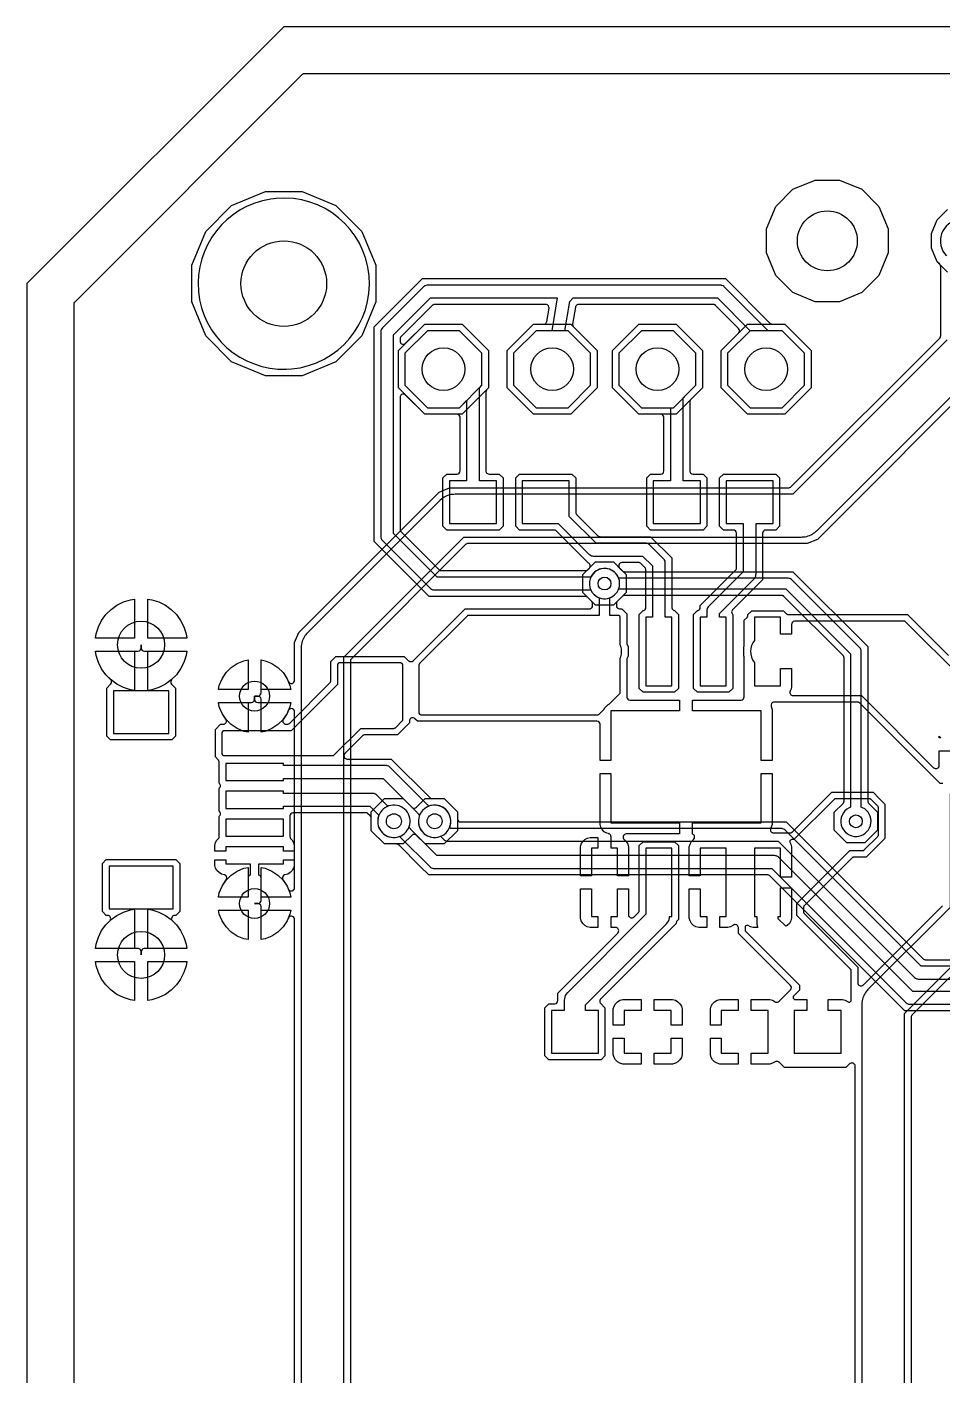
# Model space of a CAD drawing. Header units: millimetres. Extents: x 0 to 95, y 0 to 50.
# Drawn here: x 0 to 21.38, y 18.49 to 50 of the extents above; entities that cross this region are included whole.
import ezdxf

# ---------------------------------------------------------------- set-up
doc = ezdxf.new("R2010")
doc.units = ezdxf.units.MM

msp = doc.modelspace()

# ---------------------------------------------------------------- linework, layer by layer
at = {"layer": '16_copper'}
for points in [[(54.106, 48.908), (6.484, 48.908), (6.476, 48.907), (6.467, 48.906, 0.087654), (6.443, 48.896), (6.437, 48.891), (6.43, 48.885), (1.115, 43.57), (1.109, 43.563), (1.104, 43.557, 0.087651), (1.094, 43.532), (1.093, 43.525), (1.092, 43.516), (1.092, 6.484)], [(6.252, 15.73), (6.252, 29.14), (6.251, 29.147), (6.25, 29.153, 0.747789), (6.105, 29.169), (6.078, 29.104), (5.984, 28.963), (5.864, 28.844), (5.724, 28.75), (5.568, 28.685), (5.47, 28.666), (5.47, 29.434), (5.469, 29.439, 0.218348), (5.439, 29.495), (5.434, 29.498, -0.108546), (5.394, 29.51), (5.317, 29.51), (5.317, 29.51), (5.394, 29.51), (5.399, 29.511, 0.370756), (5.469, 29.58), (5.469, 29.581), (5.469, 29.581), (5.47, 29.586), (5.47, 30.354), (5.568, 30.335), (5.724, 30.27), (5.864, 30.176), (5.984, 30.057), (6.078, 29.916), (6.105, 29.851), (6.108, 29.845), (6.111, 29.839, 0.747777), (6.252, 29.88), (6.252, 33.99), (6.251, 33.997), (6.25, 34.003, 0.747789), (6.105, 34.019), (6.078, 33.954), (5.984, 33.813), (5.864, 33.694), (5.724, 33.6), (5.568, 33.535), (5.47, 33.516), (5.47, 34.284), (5.469, 34.289, 0.218348), (5.439, 34.345), (5.434, 34.348, -0.108546), (5.394, 34.36), (5.317, 34.36), (5.317, 34.36), (5.394, 34.36), (5.399, 34.361, 0.392588), (5.47, 34.436), (5.47, 35.204), (5.568, 35.185), (5.724, 35.12), (5.864, 35.026), (5.984, 34.907), (6.078, 34.766), (6.105, 34.701), (6.108, 34.695), (6.111, 34.689, 0.747777), (6.252, 34.73), (6.252, 35.609), (6.351, 35.848), (9.632, 39.129), (9.871, 39.229), (17.796, 39.229), (17.804, 39.23), (17.813, 39.231, 0.087654), (17.837, 39.241), (17.843, 39.246), (17.85, 39.251), (21.325, 42.727), (21.33, 42.733), (21.336, 42.74, 0.087651), (21.346, 42.765), (21.346, 42.772), (21.348, 42.781), (21.348, 44.4), (21.346, 44.408), (21.346, 44.416, 0.087654), (21.335, 44.441), (21.331, 44.446), (21.325, 44.453), (21.268, 44.511), (21.136, 44.828), (21.136, 45.172), (21.268, 45.489), (21.511, 45.732)], [(21.785, 45.497, 0.625682), (21.485, 44.649)], [(21.5, 42.686), (17.89, 39.076), (10.001, 39.076), (9.975, 39.075), (9.949, 39.074, 0.142736), (9.69, 38.968), (9.649, 38.931, 0.000668), (9.648, 38.93), (6.55, 35.832), (6.533, 35.813), (6.516, 35.794, 0.142736), (6.407, 35.536), (6.404, 35.48, 0.000669), (6.404, 35.479), (6.404, 15.86)], [(7.404, 16.067), (7.404, 35.272), (10.208, 38.076), (18.098, 38.076), (18.123, 38.078), (18.149, 38.079, 0.142736), (18.408, 38.185), (18.45, 38.222, 0.000668), (18.451, 38.223), (22.354, 42.125)], [(22.553, 42.109), (18.467, 38.023), (18.227, 37.924), (10.303, 37.924), (10.295, 37.923), (10.286, 37.922, 0.087654), (10.262, 37.912), (10.256, 37.907), (10.249, 37.902), (7.579, 35.231), (7.574, 35.224), (7.568, 35.218, 0.087651), (7.558, 35.193), (7.557, 35.186), (7.556, 35.177), (7.556, 16.162)], [(62.99, 27.003), (20.512, 27.003), (17.36, 30.155), (17.353, 30.16), (17.346, 30.166, 0.087651), (17.322, 30.176), (17.314, 30.176), (17.306, 30.178), (9.39, 30.178), (9.19, 30.377), (8.688, 30.88), (8.681, 30.885), (8.674, 30.89, 0.087651), (8.65, 30.9), (8.643, 30.901), (8.634, 30.902), (8.353, 30.902), (8.042, 31.213), (8.042, 31.652), (8.353, 31.963), (8.792, 31.963), (8.995, 31.761), (8.999, 31.757, 0.39257), (9.103, 31.761), (9.305, 31.963), (9.745, 31.963), (10.056, 31.652), (10.056, 31.494), (10.056, 31.488, 0.392588), (10.132, 31.417), (17.736, 31.417), (20.935, 28.219), (20.942, 28.214), (20.948, 28.209, 0.087651), (20.973, 28.199), (20.98, 28.198), (20.989, 28.197), (62.186, 28.197)], [(62.803, 27.455), (20.7, 27.455), (17.569, 30.586), (17.563, 30.591), (17.558, 30.596, 0.10246), (17.504, 30.624), (17.499, 30.625), (17.488, 30.628), (17.468, 30.629), (17.463, 30.63), (9.577, 30.63), (8.977, 31.23), (8.976, 31.233), (8.972, 31.238), (8.967, 31.247), (8.954, 31.262), (8.95, 31.267), (8.924, 31.293), (8.931, 31.311), (8.944, 31.359, 1), (8.201, 31.506), (8.194, 31.457, 0.493144), (8.646, 31.061), (8.694, 31.074), (8.712, 31.081), (8.713, 31.078), (8.716, 31.074), (8.722, 31.064), (8.735, 31.049), (8.738, 31.045), (9.409, 30.374), (9.414, 30.369), (9.419, 30.364, 0.10246), (9.473, 30.336), (9.479, 30.335), (9.489, 30.332), (9.509, 30.331), (9.515, 30.33), (17.4, 30.33), (20.531, 27.199), (20.537, 27.194), (20.542, 27.189, 0.10246), (20.596, 27.161), (20.601, 27.16), (20.612, 27.157), (20.632, 27.156), (20.637, 27.155), (62.865, 27.155)], [(62.281, 28.044), (20.894, 28.044), (17.717, 31.221), (17.712, 31.226), (17.707, 31.231, 0.10246), (17.653, 31.259), (17.647, 31.26), (17.637, 31.263), (17.617, 31.264), (17.611, 31.265), (9.905, 31.265), (9.877, 31.293), (9.884, 31.311, 1), (9.166, 31.554), (9.153, 31.506, 0.577349), (9.647, 31.074), (9.664, 31.081), (9.736, 31.009), (9.742, 31.004), (9.747, 30.999, 0.10246), (9.801, 30.971), (9.806, 30.97), (9.817, 30.967), (9.837, 30.966), (9.843, 30.965), (17.549, 30.965), (20.726, 27.788), (20.731, 27.784), (20.736, 27.779, 0.10246), (20.79, 27.75), (20.796, 27.75), (20.806, 27.747), (20.826, 27.745), (20.832, 27.744), (62.343, 27.744)]]:
    msp.add_lwpolyline(points, format="xyb", dxfattribs=at)
for points in [[(18.417, 43.578), (17.894, 43.794), (17.494, 44.194), (17.278, 44.717), (17.278, 45.283), (17.494, 45.806), (17.894, 46.206), (18.417, 46.422), (18.983, 46.422), (19.506, 46.206), (19.906, 45.806), (20.122, 45.283), (20.122, 44.717), (19.906, 44.194), (19.506, 43.794), (18.983, 43.578)], [(5.572, 41.848), (4.781, 42.175), (4.175, 42.781), (3.848, 43.572), (3.848, 44.428), (4.175, 45.219), (4.781, 45.825), (5.572, 46.152), (6.428, 46.152), (7.219, 45.825), (7.825, 45.219), (8.152, 44.428), (8.152, 43.572), (7.825, 42.781), (7.219, 42.175), (6.428, 41.848)], [(9.294, 40.948), (8.678, 41.564), (8.678, 42.436), (9.294, 43.052), (10.166, 43.052), (10.782, 42.436), (10.782, 41.564), (10.166, 40.948)], [(10.63, 41.627), (10.63, 42.373), (10.103, 42.9), (9.357, 42.9), (8.83, 42.373), (8.83, 41.627), (9.357, 41.1), (10.103, 41.1)], [(11.834, 40.948), (11.218, 41.564), (11.218, 42.436), (11.834, 43.052), (12.706, 43.052), (13.322, 42.436), (13.322, 41.564), (12.706, 40.948)], [(13.17, 41.627), (13.17, 42.373), (12.643, 42.9), (11.897, 42.9), (11.37, 42.373), (11.37, 41.627), (11.897, 41.1), (12.643, 41.1)], [(14.294, 40.948), (13.678, 41.564), (13.678, 42.436), (14.294, 43.052), (15.166, 43.052), (15.782, 42.436), (15.782, 41.564), (15.166, 40.948)], [(15.63, 41.627), (15.63, 42.373), (15.103, 42.9), (14.357, 42.9), (13.83, 42.373), (13.83, 41.627), (14.357, 41.1), (15.103, 41.1)], [(16.834, 40.948), (16.218, 41.564), (16.218, 42.436), (16.834, 43.052), (17.706, 43.052), (18.322, 42.436), (18.322, 41.564), (17.706, 40.948)], [(18.17, 41.627), (18.17, 42.373), (17.643, 42.9), (16.897, 42.9), (16.37, 42.373), (16.37, 41.627), (16.897, 41.1), (17.643, 41.1)], [(1.599, 35.712), (1.615, 35.813), (1.668, 35.974), (1.745, 36.126), (1.844, 36.263), (1.965, 36.383), (2.102, 36.483), (2.253, 36.56), (2.415, 36.612), (2.515, 36.628), (2.515, 35.712)], [(2.82, 35.712), (2.82, 36.628), (2.92, 36.612), (3.082, 36.56), (3.233, 36.483), (3.37, 36.383), (3.491, 36.263), (3.59, 36.126), (3.667, 35.974), (3.72, 35.813), (3.736, 35.712)], [(2.415, 34.508), (2.253, 34.56), (2.102, 34.637), (1.965, 34.737), (1.844, 34.857), (1.745, 34.994), (1.668, 35.146), (1.615, 35.307), (1.599, 35.408), (2.515, 35.408), (2.515, 34.492)], [(2.667, 35.56), (2.667, 35.56), (2.668, 35.56), (2.668, 35.56)], [(2.82, 35.408), (3.736, 35.408), (3.72, 35.307), (3.667, 35.146), (3.59, 34.994), (3.491, 34.857), (3.37, 34.737), (3.233, 34.637), (3.082, 34.56), (2.92, 34.508), (2.82, 34.492)], [(4.473, 34.512), (4.492, 34.61), (4.557, 34.766), (4.651, 34.907), (4.771, 35.026), (4.911, 35.12), (5.067, 35.185), (5.165, 35.204), (5.165, 34.512)], [(5.067, 33.535), (4.911, 33.6), (4.771, 33.694), (4.651, 33.813), (4.557, 33.954), (4.492, 34.11), (4.473, 34.208), (5.165, 34.208), (5.165, 33.516)], [(4.473, 29.662), (4.492, 29.76), (4.557, 29.916), (4.651, 30.057), (4.771, 30.176), (4.911, 30.27), (5.067, 30.335), (5.165, 30.354), (5.165, 29.662)], [(1.599, 28.462), (1.615, 28.563), (1.668, 28.724), (1.745, 28.876), (1.844, 29.013), (1.965, 29.133), (2.102, 29.233), (2.253, 29.31), (2.415, 29.362), (2.515, 29.378), (2.515, 28.462)], [(2.82, 28.462), (2.82, 29.378), (2.92, 29.362), (3.082, 29.31), (3.233, 29.233), (3.37, 29.133), (3.491, 29.013), (3.59, 28.876), (3.667, 28.724), (3.72, 28.563), (3.736, 28.462)], [(5.067, 28.685), (4.911, 28.75), (4.771, 28.844), (4.651, 28.963), (4.557, 29.104), (4.492, 29.26), (4.473, 29.358), (5.165, 29.358), (5.165, 28.666)], [(2.415, 27.258), (2.253, 27.31), (2.102, 27.387), (1.965, 27.487), (1.844, 27.607), (1.745, 27.744), (1.668, 27.896), (1.615, 28.057), (1.599, 28.158), (2.515, 28.158), (2.515, 27.242)], [(2.667, 28.31), (2.667, 28.31), (2.668, 28.31), (2.668, 28.31)], [(2.82, 28.158), (3.736, 28.158), (3.72, 28.057), (3.667, 27.896), (3.59, 27.744), (3.491, 27.607), (3.37, 27.487), (3.233, 27.387), (3.082, 27.31), (2.92, 27.258), (2.82, 27.242)]]:
    msp.add_lwpolyline(points, close=True, dxfattribs=at)
for points in [[(6.181, 42.007, 1), (5.819, 45.993), (5.699, 45.978, 0.941339), (6.06, 42)], [(19.158, 30.927), (18.862, 31.223), (18.862, 31.642), (19.068, 31.848), (19.073, 31.855), (19.078, 31.861, 0.087651), (19.088, 31.886), (19.089, 31.893), (19.09, 31.902), (19.09, 35.255), (19.089, 35.263), (19.088, 35.272, 0.087654), (19.078, 35.296), (19.073, 35.302), (19.068, 35.309), (17.687, 36.689), (17.681, 36.694), (17.674, 36.7, 0.087651), (17.65, 36.71), (17.642, 36.71), (17.634, 36.711), (13.963, 36.711), (13.955, 36.71), (13.946, 36.709, 0.087654), (13.922, 36.699), (13.916, 36.694), (13.909, 36.689), (13.703, 36.483), (13.284, 36.483), (12.988, 36.779), (12.988, 37.198), (13.284, 37.494), (13.703, 37.494), (13.909, 37.288), (13.916, 37.283), (13.922, 37.278, 0.087651), (13.947, 37.268), (13.954, 37.267), (13.963, 37.266), (17.895, 37.266), (19.645, 35.516), (19.645, 31.902), (19.646, 31.893), (19.647, 31.885, 0.087654), (19.657, 31.86), (19.662, 31.855), (19.667, 31.848), (19.873, 31.642), (19.873, 31.223), (19.577, 30.927)], [(19.437, 31.085, 0.716592), (19.524, 31.75), (19.492, 31.763), (19.492, 35.401), (19.492, 35.408), (19.492, 35.414, 0.157781), (19.46, 35.484), (19.456, 35.49), (17.868, 37.077), (17.863, 37.081), (17.859, 37.086, 0.157747), (17.787, 37.113), (17.78, 37.114), (13.824, 37.114), (13.811, 37.145, 1), (13.176, 36.832), (13.199, 36.792, 0.577351), (13.811, 36.832), (13.824, 36.864), (17.728, 36.864), (19.242, 35.349), (19.242, 31.763), (19.211, 31.75, 0.820681), (19.391, 31.079)]]:
    msp.add_lwpolyline(points, format="xyb", close=True, dxfattribs=at)
at = {"layer": '1_copper'}
for points in [[(49.251, 48.908), (6.484, 48.908), (6.476, 48.907), (6.467, 48.906, 0.087654), (6.443, 48.896), (6.437, 48.891), (6.43, 48.885), (1.115, 43.57), (1.109, 43.563), (1.104, 43.557, 0.087651), (1.094, 43.532), (1.093, 43.525), (1.092, 43.516), (1.092, 6.484)], [(21.397, 32.315), (21.337, 32.315), (19.454, 34.198), (19.447, 34.203), (19.441, 34.208, 0.087651), (19.416, 34.218), (19.409, 34.219), (19.4, 34.22), (17.459, 34.22), (17.455, 34.22), (17.452, 34.22, 0.434279), (17.385, 34.125), (17.388, 34.118), (17.39, 34.112), (17.39, 34.112), (17.408, 34.046), (17.408, 32.855), (17.154, 32.855), (17.154, 34.013), (15.551, 34.013), (15.551, 34.266), (16.681, 34.266), (16.687, 34.267, 0.392588), (16.758, 34.343), (16.758, 35.262), (16.757, 35.267), (16.757, 35.271, 0.064175), (16.752, 35.291), (16.751, 35.293), (16.751, 35.512), (16.752, 35.514, 0.098488), (16.758, 35.543), (16.758, 36.131), (16.824, 36.197), (16.829, 36.204), (16.835, 36.211, 0.043651), (16.84, 36.223), (16.843, 36.23), (16.844, 36.233), (16.845, 36.235), (16.845, 36.243), (16.846, 36.251), (16.846, 36.266), (16.936, 36.355), (17.672, 36.355), (17.74, 36.287), (17.746, 36.282), (17.753, 36.277, 0.087651), (17.777, 36.267), (17.785, 36.266), (17.793, 36.265), (20.573, 36.265), (21.534, 35.305)], [(21.816, 34.807), (20.533, 36.09), (20.526, 36.095), (20.519, 36.101, 0.087651), (20.495, 36.111), (20.487, 36.111), (20.479, 36.112), (17.939, 36.112), (17.933, 36.112, 0.392588), (17.863, 36.036), (17.863, 35.803), (17.609, 35.803), (17.609, 36.203), (16.999, 36.203), (16.999, 35.661), (16.997, 35.659, 0.358026), (16.993, 35.151), (16.999, 35.144), (16.999, 34.602), (17.609, 34.602), (17.609, 35.003), (17.863, 35.003), (17.863, 34.569), (17.845, 34.504), (17.835, 34.487, 0.488999), (17.881, 34.375), (17.888, 34.374), (17.895, 34.373, 0.022003), (17.901, 34.373), (19.495, 34.373), (21.182, 32.685), (21.184, 32.683), (21.186, 32.681, 0.54841), (21.309, 32.718), (21.311, 32.727), (21.312, 32.734, 0.01577), (21.312, 32.739), (21.312, 33.083), (21.566, 33.083)], [(19.35, 15.396), (19.35, 25.706), (19.35, 25.709, 0.018724), (19.349, 25.715), (19.349, 25.716), (19.348, 25.72), (19.347, 25.728, 0.481315), (19.237, 25.773), (19.232, 25.769), (19.231, 25.769), (19.229, 25.767), (19.224, 25.763, 0.015772), (19.22, 25.76), (19.134, 25.674), (17.696, 25.674), (17.572, 25.798), (17.567, 25.802), (17.562, 25.806, 0.291651), (17.48, 25.81), (17.419, 25.775), (17.355, 25.757), (16.924, 25.757), (16.924, 26.011), (17.321, 26.011), (17.321, 27.011), (16.924, 27.011), (16.924, 27.265), (17.355, 27.265), (17.419, 27.248), (17.48, 27.213), (17.486, 27.21), (17.492, 27.207, 0.291653), (17.572, 27.225), (17.837, 27.489), (17.84, 27.494, 0.39257), (17.837, 27.597), (16.625, 28.809), (16.625, 28.946), (16.625, 28.949), (16.625, 28.951, 0.482635), (16.512, 29.012), (16.505, 29.007), (16.499, 29.003, 0.015472), (16.495, 29), (16.495, 28.999), (16.437, 28.966), (16.372, 28.949), (16.186, 28.949), (16.186, 29.203), (16.339, 29.203), (16.339, 30.803), (15.729, 30.803), (15.729, 30.155), (15.475, 30.155), (15.475, 30.836), (15.492, 30.901), (15.525, 30.958), (15.575, 31.008), (15.577, 31.011), (15.579, 31.013, 0.458571), (15.562, 31.127), (15.555, 31.13), (15.551, 31.132), (15.551, 31.393), (17.154, 31.393), (17.154, 32.55), (17.408, 32.55), (17.408, 31.359), (17.39, 31.294), (17.378, 31.273, 0.488999), (17.423, 31.162), (17.431, 31.16), (17.437, 31.159, 0.021993), (17.444, 31.159), (17.823, 31.159), (17.832, 31.16), (17.84, 31.161, 0.087654), (17.865, 31.171), (17.87, 31.176), (17.877, 31.181), (18.807, 32.111), (19.769, 32.111), (19.905, 31.975), (19.905, 31.975), (20.046, 31.834), (20.046, 31.031), (19.61, 30.595), (19.324, 30.595), (19.316, 30.594), (19.307, 30.593, 0.087654), (19.283, 30.583), (19.277, 30.578), (19.27, 30.573), (18.163, 29.466), (18.158, 29.459), (18.153, 29.453, 0.087651), (18.143, 29.428), (18.142, 29.421), (18.141, 29.412), (18.141, 29.325), (18.142, 29.317), (18.143, 29.309, 0.087654), (18.153, 29.284), (18.158, 29.278), (18.163, 29.272), (19.411, 28.024), (19.411, 27.661), (19.412, 27.659), (19.411, 27.656, 0.548396), (19.525, 27.595), (19.532, 27.6), (19.538, 27.604, 0.015772), (19.541, 27.608), (19.644, 27.71), (21.392, 29.458)], [(20.503, 15.816), (20.503, 26.939), (22.38, 28.816), (22.402, 28.834, 0.228243), (22.569, 29.238), (22.566, 29.267), (22.566, 32.085), (21.566, 32.085), (21.566, 29.417), (19.649, 27.5), (19.632, 27.48), (19.614, 27.461, 0.142736), (19.506, 27.203), (19.503, 27.148, 0.000669), (19.503, 27.146), (19.503, 15.741)], [(22.419, 28.64), (20.677, 26.898), (20.672, 26.892), (20.667, 26.885, 0.087651), (20.657, 26.86), (20.656, 26.853), (20.655, 26.844), (20.655, 15.816)]]:
    msp.add_lwpolyline(points, format="xyb", dxfattribs=at)
for points in [[(18.417, 43.578), (17.894, 43.794), (17.494, 44.194), (17.278, 44.717), (17.278, 45.283), (17.494, 45.806), (17.894, 46.206), (18.417, 46.422), (18.983, 46.422), (19.506, 46.206), (19.906, 45.806), (20.122, 45.283), (20.122, 44.717), (19.906, 44.194), (19.506, 43.794), (18.983, 43.578)], [(5.572, 41.848), (4.781, 42.175), (4.175, 42.781), (3.848, 43.572), (3.848, 44.428), (4.175, 45.219), (4.781, 45.825), (5.572, 46.152), (6.428, 46.152), (7.219, 45.825), (7.825, 45.219), (8.152, 44.428), (8.152, 43.572), (7.825, 42.781), (7.219, 42.175), (6.428, 41.848)], [(10.971, 39.394), (10.571, 39.394), (10.571, 41.568), (10.63, 41.627), (10.63, 42.373), (10.103, 42.9), (9.357, 42.9), (8.83, 42.373), (8.83, 41.627), (9.357, 41.1), (10.103, 41.1), (10.271, 41.268), (10.271, 39.394), (9.871, 39.394), (9.871, 38.394), (10.971, 38.394)], [(15.734, 39.394), (15.334, 39.394), (15.334, 41.331), (15.63, 41.627), (15.63, 42.373), (15.103, 42.9), (14.357, 42.9), (13.83, 42.373), (13.83, 41.627), (14.357, 41.1), (15.034, 41.1), (15.034, 39.394), (14.634, 39.394), (14.634, 38.394), (15.734, 38.394)], [(1.599, 35.712), (1.615, 35.813), (1.668, 35.974), (1.745, 36.126), (1.844, 36.263), (1.965, 36.383), (2.102, 36.483), (2.253, 36.56), (2.415, 36.612), (2.515, 36.628), (2.515, 35.712)], [(2.82, 35.712), (2.82, 36.628), (2.92, 36.612), (3.082, 36.56), (3.233, 36.483), (3.37, 36.383), (3.491, 36.263), (3.59, 36.126), (3.667, 35.974), (3.72, 35.813), (3.736, 35.712)], [(4.473, 34.512), (4.492, 34.61), (4.557, 34.766), (4.651, 34.907), (4.771, 35.026), (4.911, 35.12), (5.067, 35.185), (5.165, 35.204), (5.165, 34.512)], [(5.47, 34.512), (5.47, 35.204), (5.568, 35.185), (5.724, 35.12), (5.864, 35.026), (5.984, 34.907), (6.078, 34.766), (6.143, 34.61), (6.162, 34.512)], [(3.318, 34.485), (2.018, 34.485), (2.018, 33.485), (3.318, 33.485)], [(21.312, 33.387), (21.312, 33.423), (21.348, 33.387)], [(5.993, 31.485), (4.643, 31.485), (4.643, 31.085), (5.993, 31.085)], [(12.935, 30.155), (12.935, 30.836), (12.952, 30.901), (12.986, 30.958), (13.033, 31.006), (13.091, 31.039), (13.155, 31.056), (13.341, 31.056), (13.341, 30.803), (13.189, 30.803), (13.189, 30.155)], [(3.417, 30.385), (1.917, 30.385), (1.917, 29.385), (3.417, 29.385)], [(13.155, 28.949), (13.091, 28.966), (13.033, 28.999), (12.986, 29.047), (12.952, 29.104), (12.935, 29.169), (12.935, 29.85), (13.189, 29.85), (13.189, 29.203), (13.341, 29.203), (13.341, 28.949)], [(15.695, 28.949), (15.631, 28.966), (15.573, 28.999), (15.525, 29.047), (15.492, 29.104), (15.475, 29.169), (15.475, 29.85), (15.729, 29.85), (15.729, 29.203), (15.881, 29.203), (15.881, 28.949)], [(17.554, 29.154), (17.554, 29.203), (17.609, 29.203), (17.609, 29.878), (17.863, 29.878), (17.863, 29.169), (17.845, 29.104), (17.812, 29.047), (17.765, 28.999), (17.729, 28.979)], [(5.067, 28.685), (4.911, 28.75), (4.771, 28.844), (4.651, 28.963), (4.557, 29.104), (4.492, 29.26), (4.473, 29.358), (5.165, 29.358), (5.165, 28.666)], [(5.317, 29.51), (5.317, 29.51), (5.318, 29.51), (5.318, 29.51)], [(5.47, 29.358), (6.162, 29.358), (6.143, 29.26), (6.078, 29.104), (5.984, 28.963), (5.864, 28.844), (5.724, 28.75), (5.568, 28.685), (5.47, 28.666)], [(2.415, 27.258), (2.253, 27.31), (2.102, 27.387), (1.965, 27.487), (1.844, 27.607), (1.745, 27.744), (1.668, 27.896), (1.615, 28.057), (1.599, 28.158), (2.515, 28.158), (2.515, 27.242)], [(2.82, 28.158), (3.736, 28.158), (3.72, 28.057), (3.667, 27.896), (3.59, 27.744), (3.491, 27.607), (3.37, 27.487), (3.233, 27.387), (3.082, 27.31), (2.92, 27.258), (2.82, 27.242)], [(13.699, 26.664), (13.699, 27.045), (13.716, 27.109), (13.749, 27.167), (13.797, 27.214), (13.854, 27.248), (13.919, 27.265), (14.35, 27.265), (14.35, 27.011), (13.953, 27.011), (13.953, 26.664)], [(15.053, 26.664), (15.053, 27.011), (14.655, 27.011), (14.655, 27.265), (15.086, 27.265), (15.151, 27.248), (15.208, 27.214), (15.256, 27.167), (15.289, 27.109), (15.306, 27.045), (15.306, 26.664)], [(15.967, 26.664), (15.967, 27.045), (15.985, 27.109), (16.018, 27.167), (16.065, 27.214), (16.123, 27.248), (16.188, 27.265), (16.619, 27.265), (16.619, 27.011), (16.221, 27.011), (16.221, 26.664)], [(13.919, 25.757), (13.854, 25.775), (13.797, 25.808), (13.749, 25.855), (13.716, 25.913), (13.699, 25.978), (13.699, 26.359), (13.953, 26.359), (13.953, 26.011), (14.35, 26.011), (14.35, 25.757)], [(14.655, 25.757), (14.655, 26.011), (15.053, 26.011), (15.053, 26.359), (15.306, 26.359), (15.306, 25.978), (15.289, 25.913), (15.256, 25.855), (15.208, 25.808), (15.151, 25.775), (15.086, 25.757)], [(16.188, 25.757), (16.123, 25.775), (16.065, 25.808), (16.018, 25.855), (15.985, 25.913), (15.967, 25.978), (15.967, 26.359), (16.221, 26.359), (16.221, 26.011), (16.619, 26.011), (16.619, 25.757)]]:
    msp.add_lwpolyline(points, close=True, dxfattribs=at)
for points in [[(6.181, 42.007, 1), (5.819, 45.993), (5.699, 45.978, 0.941339), (6.06, 42)], [(4.643, 30.835), (4.643, 30.735), (4.388, 30.735), (4.388, 30.868), (4.406, 30.933), (4.439, 30.991), (4.468, 31.019, 0.144304), (4.488, 31.057), (4.489, 31.065), (4.49, 31.073), (4.49, 31.548), (4.498, 31.556, 0.294758), (4.515, 31.637), (4.513, 31.642, 0.064335), (4.498, 31.664), (4.49, 31.672), (4.49, 32.198), (4.498, 32.206), (4.499, 32.208), (4.5, 32.208), (4.501, 32.211), (4.501, 32.211, 0.274619), (4.515, 32.287), (4.513, 32.292, 0.064335), (4.498, 32.314), (4.49, 32.322), (4.49, 32.816), (4.489, 32.824), (4.488, 32.833, 0.087654), (4.478, 32.857), (4.473, 32.863), (4.468, 32.87), (4.401, 32.936), (4.401, 33.58), (4.52, 33.699), (4.585, 33.699, 0.599381), (4.648, 33.817), (4.557, 33.954), (4.492, 34.11), (4.473, 34.208), (5.241, 34.208), (5.247, 34.208, 0.218348), (5.302, 34.239), (5.306, 34.243, -0.108546), (5.317, 34.284), (5.317, 34.36), (5.318, 34.36), (5.318, 34.284), (5.318, 34.278, 0.392541), (5.394, 34.208), (6.162, 34.208), (6.143, 34.11), (6.078, 33.954), (5.987, 33.817), (5.984, 33.812), (5.981, 33.806, 0.038481), (5.976, 33.791), (5.975, 33.785), (5.975, 33.781), (5.974, 33.776, 0.041233), (5.975, 33.764), (5.976, 33.759), (5.977, 33.754), (5.979, 33.749, 0.250139), (6.05, 33.699), (6.076, 33.699, 0.14431), (6.117, 33.711), (6.123, 33.716), (6.13, 33.721), (7.078, 34.669), (7.083, 34.676), (7.088, 34.682, 0.087651), (7.098, 34.707), (7.099, 34.714), (7.1, 34.723), (7.1, 35.168), (7.219, 35.286), (8.815, 35.286), (8.915, 35.186), (8.92, 35.182, 0.39257), (9.023, 35.186), (9.146, 35.308), (10.235, 36.397), (13.14, 36.397), (13.146, 36.398, 0.274649), (13.21, 36.442), (13.211, 36.448, 0.062217), (13.216, 36.474), (13.216, 36.52, 0.14431), (13.204, 36.561), (13.199, 36.566), (13.194, 36.573), (13.103, 36.664), (13.097, 36.669), (13.09, 36.675, 0.087651), (13.066, 36.685), (13.058, 36.685), (13.05, 36.686), (9.4, 36.686), (8.111, 37.975), (8.111, 42.988), (9.241, 44.117), (16.318, 44.117), (17.36, 43.075), (17.367, 43.07), (17.374, 43.064, 0.087651), (17.398, 43.054), (17.406, 43.054), (17.414, 43.052), (17.706, 43.052), (18.322, 42.436), (18.322, 41.564), (17.706, 40.948), (16.834, 40.948), (16.218, 41.564), (16.218, 42.436), (16.627, 42.845), (16.63, 42.85, 0.39257), (16.627, 42.953), (16.09, 43.49), (16.083, 43.495), (16.076, 43.501, 0.087651), (16.052, 43.511), (16.044, 43.511), (16.036, 43.513), (12.889, 43.513), (12.879, 43.511), (12.868, 43.51, 0.221834), (12.819, 43.468), (12.818, 43.461), (12.814, 43.449), (12.749, 43.054), (12.749, 43.05), (12.748, 43.047, 0.144307), (12.758, 43.005), (12.762, 42.999), (12.766, 42.993, 0.021954), (12.77, 42.988), (13.322, 42.436), (13.322, 41.564), (12.706, 40.948), (11.834, 40.948), (11.218, 41.564), (11.218, 42.436), (11.834, 43.052), (12.071, 43.052), (12.081, 43.054), (12.092, 43.055, 0.221844), (12.141, 43.097), (12.143, 43.104), (12.146, 43.116), (12.197, 43.424), (12.197, 43.425), (12.197, 43.426, 0.374465), (12.142, 43.51), (12.13, 43.512), (12.123, 43.513, 0.003322), (12.122, 43.513), (9.523, 43.513), (9.515, 43.511), (9.506, 43.511, 0.087654), (9.482, 43.5), (9.476, 43.496), (9.469, 43.49), (8.738, 42.76), (8.733, 42.753), (8.728, 42.746, 0.043697), (8.722, 42.734), (8.719, 42.726), (8.719, 42.724), (8.718, 42.722), (8.717, 42.714), (8.716, 42.706), (8.716, 42.658, 0.57289), (8.83, 42.592), (8.837, 42.597), (8.843, 42.601, 0.015772), (8.846, 42.605), (9.294, 43.052), (10.166, 43.052), (10.782, 42.436), (10.782, 41.564), (10.746, 41.528, 0.144304), (10.725, 41.49), (10.725, 41.482), (10.724, 41.474), (10.724, 39.622), (10.724, 39.617, 0.392588), (10.8, 39.546), (11.034, 39.546), (11.124, 39.457), (11.124, 38.331), (11.034, 38.241), (9.808, 38.241), (9.719, 38.331), (9.719, 39.457), (9.808, 39.546), (10.043, 39.546), (10.048, 39.547, 0.392588), (10.119, 39.622), (10.119, 40.871), (10.118, 40.877, 0.392588), (10.043, 40.948), (9.294, 40.948), (8.846, 41.395), (8.844, 41.397), (8.842, 41.399, 0.54841), (8.719, 41.362), (8.718, 41.354), (8.716, 41.346, 0.01577), (8.716, 41.342), (8.716, 38.257), (8.717, 38.248), (8.718, 38.24, 0.087654), (8.728, 38.215), (8.733, 38.21), (8.738, 38.203), (9.628, 37.313), (9.635, 37.308), (9.641, 37.303, 0.087651), (9.666, 37.293), (9.673, 37.292), (9.682, 37.291), (13.05, 37.291), (13.058, 37.292), (13.066, 37.293, 0.0799), (13.089, 37.302), (13.091, 37.303), (13.096, 37.308), (13.103, 37.313), (13.14, 37.35, 0.481856), (13.112, 37.475), (13.112, 37.476), (12.908, 37.68), (12.368, 38.219), (12.362, 38.224), (12.355, 38.23, 0.087651), (12.33, 38.24), (12.323, 38.24), (12.314, 38.241), (11.508, 38.241), (11.419, 38.331), (11.419, 39.457), (11.508, 39.546), (12.734, 39.546), (12.824, 39.457), (12.824, 38.651), (12.825, 38.642), (12.826, 38.634, 0.087654), (12.836, 38.609), (12.841, 38.604), (12.846, 38.597), (13.335, 38.107), (13.342, 38.102), (13.349, 38.097, 0.087651), (13.373, 38.087), (13.381, 38.086), (13.389, 38.085), (14.572, 38.085), (15.066, 37.59), (15.066, 36.431), (15.067, 36.425, 0.270274), (15.127, 36.357), (15.131, 36.356), (15.221, 36.266), (15.221, 34.539), (15.132, 34.45), (14.396, 34.45), (14.306, 34.539), (14.306, 36.266), (14.396, 36.356), (14.402, 36.357, 0.351727), (14.461, 36.431), (14.461, 37.308), (14.46, 37.317), (14.459, 37.325, 0.087654), (14.449, 37.35), (14.444, 37.355), (14.439, 37.362), (14.343, 37.458), (14.337, 37.463), (14.33, 37.468, 0.087651), (14.305, 37.478), (14.298, 37.479), (14.289, 37.48), (13.901, 37.48), (13.899, 37.48), (13.896, 37.48, 0.548396), (13.835, 37.367), (13.84, 37.36), (13.844, 37.354, 0.015772), (13.848, 37.35), (13.999, 37.198), (13.999, 36.779), (13.793, 36.573), (13.788, 36.567), (13.783, 36.56, 0.043697), (13.777, 36.548), (13.774, 36.54), (13.774, 36.538), (13.773, 36.536), (13.772, 36.528), (13.771, 36.52), (13.771, 36.474, 0.414214), (13.847, 36.397), (13.895, 36.397), (14.014, 36.279), (14.014, 35.606), (14.014, 35.602), (14.014, 35.597, 0.06891), (14.019, 35.577), (14.046, 35.512), (14.046, 35.293), (14.019, 35.228), (14.018, 35.224), (14.017, 35.22, 0.068909), (14.014, 35.199), (14.014, 34.343), (14.014, 34.337, 0.392588), (14.09, 34.266), (15.246, 34.266), (15.246, 34.013), (13.644, 34.013), (13.644, 32.855), (13.39, 32.855), (13.39, 33.694), (13.389, 33.7, 0.392588), (13.314, 33.77), (9.124, 33.77), (9.064, 33.83), (9.061, 33.832), (9.06, 33.834, 0.54841), (8.937, 33.797), (8.935, 33.788), (8.934, 33.781, 0.015781), (8.934, 33.776), (8.934, 33.73), (8.656, 33.453), (7.894, 33.453), (7.886, 33.451), (7.877, 33.451, 0.087654), (7.853, 33.44), (7.847, 33.436), (7.84, 33.43), (7.427, 33.017), (7.426, 33.015), (7.424, 33.013, 0.54841), (7.461, 32.89), (7.469, 32.889), (7.477, 32.888, 0.01577), (7.481, 32.887), (8.508, 32.887), (9.41, 31.985), (9.417, 31.98), (9.423, 31.975, 0.087651), (9.448, 31.965), (9.455, 31.964), (9.464, 31.963), (9.745, 31.963), (10.056, 31.652), (10.056, 31.213), (9.745, 30.902), (9.305, 30.902), (9.103, 31.104), (9.098, 31.108, 0.39257), (8.995, 31.104), (8.792, 30.902), (8.353, 30.902), (8.042, 31.213), (8.042, 31.504), (8.041, 31.512), (8.04, 31.521, 0.087654), (8.03, 31.545), (8.025, 31.551), (8.02, 31.558), (7.967, 31.61), (7.96, 31.615), (7.954, 31.621, 0.087651), (7.929, 31.631), (7.922, 31.631), (7.913, 31.633), (6.221, 31.633), (6.215, 31.632, 0.392588), (6.145, 31.556), (6.145, 31.073), (6.146, 31.065), (6.147, 31.056, 0.071781), (6.155, 31.036), (6.156, 31.034), (6.157, 31.032), (6.162, 31.026), (6.167, 31.019), (6.196, 30.991), (6.229, 30.933), (6.246, 30.868), (6.246, 30.735), (5.993, 30.735), (5.993, 30.835)], [(9.359, 43.964), (9.352, 43.964, 0.102461), (9.294, 43.946), (9.289, 43.943), (9.28, 43.938), (9.265, 43.925), (9.26, 43.921), (8.308, 42.969), (8.303, 42.963), (8.298, 42.958, 0.10246), (8.27, 42.904), (8.269, 42.899), (8.266, 42.888), (8.265, 42.868), (8.264, 42.863), (8.264, 38.1), (8.264, 38.093), (8.264, 38.086, 0.102461), (8.282, 38.028), (8.286, 38.023), (8.291, 38.014), (8.304, 37.999), (8.308, 37.994), (9.419, 36.883), (9.424, 36.878), (9.429, 36.873, 0.10246), (9.483, 36.845), (9.489, 36.844), (9.499, 36.841), (9.519, 36.84), (9.525, 36.839), (13.174, 36.839), (13.176, 36.832, 0.165103), (13.337, 36.671), (13.369, 36.658), (13.369, 36.245), (10.319, 36.245), (10.316, 36.244), (10.313, 36.245, 0.088736), (10.296, 36.239), (10.29, 36.235), (10.286, 36.233), (10.285, 36.232), (10.283, 36.23), (9.172, 35.119), (9.17, 35.117), (9.168, 35.115, 0.088732), (9.16, 35.099), (9.159, 35.092), (9.158, 35.088), (9.158, 35.086), (9.158, 35.084), (9.158, 33.973), (9.158, 33.968), (9.158, 33.963, 0.271936), (9.192, 33.925), (9.197, 33.924, 0.033781), (9.203, 33.923), (9.207, 33.922), (13.335, 33.922), (13.338, 33.923), (13.341, 33.923, 0.088736), (13.358, 33.928), (13.364, 33.932), (13.368, 33.935), (13.369, 33.936), (13.37, 33.937), (13.477, 34.043), (13.478, 34.046), (13.481, 34.048, 0.071252), (13.489, 34.064), (13.49, 34.071), (13.491, 34.075), (13.491, 34.075), (13.581, 34.165), (13.583, 34.165, 0.088736), (13.6, 34.17), (13.606, 34.175), (13.61, 34.177), (13.611, 34.178), (13.613, 34.18), (13.847, 34.413), (13.848, 34.416), (13.851, 34.418, 0.088732), (13.859, 34.434), (13.86, 34.441), (13.861, 34.445), (13.861, 34.447), (13.861, 34.449), (13.861, 35.246), (13.873, 35.276, 0.157562), (13.875, 35.522), (13.861, 35.559), (13.861, 36.195), (13.86, 36.2), (13.86, 36.205, 0.271936), (13.826, 36.243), (13.822, 36.243, 0.033781), (13.816, 36.244), (13.811, 36.245), (13.619, 36.245), (13.619, 36.658), (13.65, 36.671, 1), (13.337, 37.306), (13.297, 37.283, 0.131653), (13.176, 37.145), (13.174, 37.139), (9.587, 37.139), (8.564, 38.162), (8.564, 42.8), (9.428, 43.665), (12.391, 43.665), (12.265, 42.9), (11.897, 42.9), (11.37, 42.373), (11.37, 41.627), (11.897, 41.1), (12.643, 41.1), (13.17, 41.627), (13.17, 42.373), (12.643, 42.9), (12.569, 42.9), (12.681, 43.584), (12.762, 43.665), (16.13, 43.665), (16.896, 42.899), (16.37, 42.373), (16.37, 41.627), (16.897, 41.1), (17.643, 41.1), (18.17, 41.627), (18.17, 42.373), (17.643, 42.9), (17.32, 42.9), (16.299, 43.921), (16.293, 43.926), (16.288, 43.931, 0.10246), (16.234, 43.959), (16.229, 43.96), (16.218, 43.963), (16.198, 43.964), (16.192, 43.965), (9.366, 43.965)], [(14.571, 38.241), (14.481, 38.331), (14.481, 39.457), (14.571, 39.546), (14.805, 39.546), (14.811, 39.547, 0.392588), (14.881, 39.622), (14.881, 40.871), (14.881, 40.877, 0.392588), (14.805, 40.948), (14.294, 40.948), (13.678, 41.564), (13.678, 42.436), (14.294, 43.052), (15.166, 43.052), (15.782, 42.436), (15.782, 41.564), (15.508, 41.29), (15.503, 41.283), (15.498, 41.277, 0.087651), (15.488, 41.252), (15.487, 41.245), (15.486, 41.236), (15.486, 39.622), (15.487, 39.617, 0.392588), (15.562, 39.546), (15.797, 39.546), (15.886, 39.457), (15.886, 38.331), (15.797, 38.241)], [(15.069, 36.203), (14.914, 36.203), (14.914, 37.465), (14.913, 37.472), (14.913, 37.479, 0.102461), (14.895, 37.537), (14.892, 37.542), (14.886, 37.551), (14.873, 37.566), (14.87, 37.571), (14.552, 37.889), (14.547, 37.893), (14.542, 37.898, 0.10246), (14.488, 37.927), (14.482, 37.927), (14.472, 37.93), (14.452, 37.932), (14.446, 37.933), (13.295, 37.933), (12.671, 38.556), (12.671, 39.394), (11.571, 39.394), (11.571, 38.394), (12.409, 38.394), (13.126, 37.676), (13.132, 37.672), (13.137, 37.667, 0.10246), (13.191, 37.638), (13.196, 37.638), (13.207, 37.635), (13.227, 37.633), (13.232, 37.633), (14.384, 37.633), (14.614, 37.403), (14.614, 36.203), (14.459, 36.203), (14.459, 34.602), (15.069, 34.602)], [(15.666, 34.45), (15.576, 34.539), (15.576, 36.266), (15.666, 36.356), (15.672, 36.357, 0.351727), (15.731, 36.431), (15.731, 36.479), (16.559, 37.307), (16.564, 37.313), (16.57, 37.32, 0.087651), (16.58, 37.345), (16.58, 37.351), (16.581, 37.353), (16.581, 37.355), (16.581, 37.361), (16.581, 38.165), (16.581, 38.171, 0.392588), (16.505, 38.241), (16.271, 38.241), (16.181, 38.331), (16.181, 39.457), (16.271, 39.546), (17.497, 39.546), (17.586, 39.457), (17.586, 38.331), (17.497, 38.241), (17.262, 38.241), (17.257, 38.241, 0.392588), (17.186, 38.165), (17.186, 37.078), (16.486, 36.378), (16.483, 36.374, 0.237971), (16.466, 36.308), (16.468, 36.303, 0.093062), (16.486, 36.271), (16.491, 36.266), (16.491, 34.539), (16.402, 34.45)], [(16.339, 36.203), (16.184, 36.203), (16.184, 36.292), (16.99, 37.098), (16.994, 37.103), (16.999, 37.108, 0.10246), (17.028, 37.162), (17.029, 37.168), (17.032, 37.178), (17.033, 37.198), (17.034, 37.204), (17.034, 38.394), (17.434, 38.394), (17.434, 39.394), (16.334, 39.394), (16.334, 38.394), (16.734, 38.394), (16.734, 37.266), (15.928, 36.46), (15.923, 36.454), (15.918, 36.449, 0.10246), (15.89, 36.396), (15.889, 36.39), (15.886, 36.38), (15.885, 36.359), (15.884, 36.354), (15.884, 36.203), (15.729, 36.203), (15.729, 34.602), (16.339, 34.602)], [(1.954, 33.333), (1.865, 33.422), (1.865, 34.548), (1.955, 34.638), (1.959, 34.643, 0.39257), (1.955, 34.746), (1.844, 34.857), (1.745, 34.994), (1.668, 35.146), (1.615, 35.307), (1.599, 35.408), (2.591, 35.408), (2.597, 35.408, 0.218348), (2.652, 35.439), (2.656, 35.443, -0.108546), (2.667, 35.484), (2.667, 35.56), (2.668, 35.56), (2.668, 35.484), (2.668, 35.478, 0.392588), (2.744, 35.408), (3.736, 35.408), (3.72, 35.307), (3.667, 35.146), (3.59, 34.994), (3.491, 34.857), (3.38, 34.746), (3.376, 34.742, 0.39257), (3.38, 34.638), (3.47, 34.548), (3.47, 33.422), (3.381, 33.333)], [(7.147, 32.971), (7.15, 32.97, 0.088736), (7.167, 32.976), (7.172, 32.98), (7.176, 32.982), (7.177, 32.983), (7.179, 32.985), (7.799, 33.605), (8.572, 33.605), (8.576, 33.606), (8.579, 33.605, 0.088736), (8.595, 33.611), (8.601, 33.615), (8.605, 33.617), (8.606, 33.618), (8.608, 33.62), (8.767, 33.778), (8.768, 33.781), (8.771, 33.783, 0.088732), (8.779, 33.799), (8.78, 33.806), (8.781, 33.81), (8.781, 33.812), (8.781, 33.814), (8.781, 35.084), (8.78, 35.089), (8.78, 35.094, 0.271936), (8.746, 35.131), (8.742, 35.132, 0.033781), (8.736, 35.133), (8.731, 35.134), (7.303, 35.134), (7.298, 35.133), (7.293, 35.133, 0.271936), (7.255, 35.099), (7.254, 35.095, 0.033781), (7.253, 35.088), (7.253, 35.084), (7.253, 34.628), (6.171, 33.546), (4.604, 33.546), (4.599, 33.545), (4.594, 33.545, 0.271936), (4.556, 33.511), (4.555, 33.507, 0.033781), (4.554, 33.501), (4.554, 33.496), (4.554, 33.02), (4.555, 33.015), (4.555, 33.01, 0.271936), (4.589, 32.972), (4.593, 32.972, 0.033781), (4.599, 32.971), (4.604, 32.97), (7.144, 32.97)], [(9.599, 31.061, 1), (9.451, 31.804), (9.403, 31.791), (9.386, 31.784), (9.385, 31.787), (9.381, 31.791), (9.376, 31.801), (9.363, 31.816), (9.359, 31.82), (8.489, 32.691), (8.483, 32.696), (8.478, 32.701, 0.10246), (8.424, 32.729), (8.419, 32.73), (8.408, 32.733), (8.388, 32.734), (8.383, 32.735), (5.993, 32.735), (5.993, 32.785), (4.643, 32.785), (4.643, 32.385), (5.993, 32.385), (5.993, 32.435), (8.32, 32.435), (9.12, 31.635), (9.122, 31.632), (9.125, 31.627), (9.13, 31.618), (9.144, 31.603), (9.147, 31.598), (9.173, 31.572), (9.166, 31.554), (9.153, 31.506, 0.493144), (9.55, 31.054)], [(13.799, 30.155), (13.799, 30.803), (13.646, 30.803), (13.646, 31.07), (13.645, 31.077), (13.645, 31.084, 0.248072), (13.601, 31.14), (13.596, 31.142), (13.59, 31.144), (13.546, 31.156), (13.488, 31.189), (13.441, 31.237), (13.407, 31.294), (13.39, 31.359), (13.39, 32.55), (13.644, 32.55), (13.644, 31.393), (15.246, 31.393), (15.246, 31.139), (14.006, 31.139), (14.003, 31.138), (14, 31.138, 0.548403), (13.939, 31.025), (13.945, 31.018), (13.949, 31.012, 0.01578), (13.952, 31.008), (14.002, 30.958), (14.035, 30.901), (14.053, 30.836), (14.053, 30.155)], [(8.646, 31.061, 1), (8.499, 31.804), (8.451, 31.791), (8.433, 31.784), (8.176, 32.041), (8.171, 32.046), (8.166, 32.051, 0.10246), (8.112, 32.079), (8.106, 32.08), (8.096, 32.083), (8.076, 32.084), (8.07, 32.085), (5.993, 32.085), (5.993, 32.135), (4.643, 32.135), (4.643, 31.735), (5.993, 31.735), (5.993, 31.785), (8.008, 31.785), (8.221, 31.572), (8.214, 31.554, 0.534509), (8.597, 31.054)], [(19.021, 27.011), (18.721, 27.011), (18.721, 27.265), (19.055, 27.265), (19.119, 27.248), (19.183, 27.211), (19.183, 27.211, 0.485362), (19.256, 27.238), (19.257, 27.241), (19.257, 27.242), (19.258, 27.247), (19.259, 27.254), (19.259, 27.94), (19.258, 27.943), (19.258, 27.946, 0.088736), (19.253, 27.963), (19.249, 27.969), (19.247, 27.973), (19.245, 27.974), (19.244, 27.975), (17.989, 29.231), (17.989, 29.507), (19.229, 30.748), (19.526, 30.748), (19.529, 30.748), (19.532, 30.748, 0.088736), (19.549, 30.753), (19.555, 30.757), (19.559, 30.76), (19.56, 30.761), (19.562, 30.762), (19.879, 31.08), (19.881, 31.082), (19.883, 31.084, 0.088732), (19.891, 31.1), (19.892, 31.107), (19.894, 31.111), (19.893, 31.113), (19.894, 31.115), (19.894, 31.75), (19.893, 31.753), (19.893, 31.756, 0.088736), (19.888, 31.773), (19.884, 31.779), (19.882, 31.783), (19.88, 31.784), (19.879, 31.785), (19.72, 31.944), (19.718, 31.946), (19.716, 31.948, 0.088732), (19.7, 31.956), (19.693, 31.957), (19.689, 31.959), (19.687, 31.958), (19.685, 31.959), (18.891, 31.959), (18.888, 31.958), (18.885, 31.958, 0.088736), (18.868, 31.953), (18.863, 31.949), (18.859, 31.947), (18.858, 31.945), (18.856, 31.944), (17.918, 31.006), (17.871, 31.006, 0.423525), (17.822, 30.955), (17.822, 30.946), (17.822, 30.946), (17.822, 30.946), (17.828, 30.931), (17.845, 30.901), (17.863, 30.836), (17.863, 30.128), (17.609, 30.128), (17.609, 30.803), (16.999, 30.803), (16.999, 29.203), (17.054, 29.203), (17.054, 29.05), (17.054, 29.048), (17.054, 29.046, 0.079244), (17.067, 28.968), (17.075, 28.952), (17.076, 28.949), (16.965, 28.949), (16.901, 28.966), (16.852, 28.994, 0.478417), (16.78, 28.966), (16.777, 28.95), (16.777, 28.893), (16.778, 28.889), (16.778, 28.886, 0.088736), (16.783, 28.87), (16.787, 28.864), (16.79, 28.86), (16.791, 28.859), (16.792, 28.857), (18.047, 27.602), (18.047, 27.484), (17.914, 27.351), (17.91, 27.345), (17.905, 27.34, 0.47385), (17.934, 27.268), (17.936, 27.267), (17.937, 27.267), (17.942, 27.266), (17.949, 27.265), (18.221, 27.265), (18.221, 27.011), (17.921, 27.011), (17.921, 26.011), (19.021, 26.011)], [(12.189, 25.859), (12.1, 25.948), (12.1, 27.074), (12.189, 27.164), (12.324, 27.164), (12.33, 27.164, 0.392588), (12.4, 27.24), (12.4, 27.415), (13.803, 28.818), (13.805, 28.821), (13.807, 28.823, 0.54841), (13.77, 28.946), (13.761, 28.947), (13.754, 28.948, 0.01577), (13.749, 28.949), (13.646, 28.949), (13.646, 29.203), (13.799, 29.203), (13.799, 29.85), (14.053, 29.85), (14.053, 29.252), (14.053, 29.249), (14.053, 29.246, 0.54841), (14.166, 29.186), (14.173, 29.191), (14.179, 29.195, 0.015772), (14.183, 29.198), (14.284, 29.299), (14.289, 29.306), (14.295, 29.313, 0.087651), (14.305, 29.337), (14.305, 29.345), (14.306, 29.353), (14.306, 30.866), (14.396, 30.955), (15.132, 30.955), (15.221, 30.866), (15.221, 29.139), (15.188, 29.107, 0.071778), (15.175, 29.089), (15.172, 29.081), (15.169, 29.074, 0.011493), (15.168, 29.069), (15.167, 29.061, 0.048222), (15.166, 29.043), (14.908, 28.785), (14.908, 28.785), (13.405, 27.282), (13.403, 27.28), (13.402, 27.279), (13.4, 27.276), (13.398, 27.274, 0.034413), (13.392, 27.265), (13.391, 27.261), (13.39, 27.26), (13.389, 27.258, 0.065358), (13.384, 27.24), (13.384, 27.239), (13.384, 27.239, 0.234631), (13.405, 27.174), (13.505, 27.074), (13.505, 25.948), (13.416, 25.859)], [(13.353, 27.011), (13.053, 27.011), (13.053, 27.145), (14.941, 29.033), (14.942, 29.035), (14.943, 29.036, 0.159486), (15.011, 29.176), (15.013, 29.203), (15.069, 29.203), (15.069, 30.803), (14.459, 30.803), (14.459, 29.259), (12.626, 27.426), (12.624, 27.424), (12.623, 27.423, 0.159486), (12.555, 27.283), (12.553, 27.249), (12.553, 27.011), (12.253, 27.011), (12.253, 26.011), (13.353, 26.011)], [(2.667, 28.31), (2.667, 28.386), (2.667, 28.392, -0.09138), (2.655, 28.428), (2.652, 28.432, 0.234921), (2.591, 28.462), (1.599, 28.462), (1.615, 28.563), (1.668, 28.724), (1.745, 28.876), (1.844, 29.013), (1.934, 29.103), (1.936, 29.105), (1.938, 29.107, 0.54841), (1.901, 29.23), (1.892, 29.231), (1.885, 29.232), (1.883, 29.232), (1.88, 29.233), (1.854, 29.233), (1.765, 29.322), (1.765, 30.448), (1.854, 30.537), (3.481, 30.537), (3.57, 30.448), (3.57, 29.322), (3.481, 29.233), (3.455, 29.233, 0.57289), (3.388, 29.119), (3.394, 29.112), (3.398, 29.106, 0.015772), (3.401, 29.103), (3.491, 29.013), (3.59, 28.876), (3.667, 28.724), (3.72, 28.563), (3.736, 28.462), (2.744, 28.462), (2.738, 28.462, 0.392588), (2.668, 28.386), (2.668, 28.31)], [(4.473, 29.662), (4.492, 29.76), (4.557, 29.916), (4.655, 30.063), (4.656, 30.065), (4.66, 30.07, 0.02526), (4.663, 30.077), (4.665, 30.083), (4.665, 30.083), (4.665, 30.083), (4.665, 30.084), (4.667, 30.09, 0.322414), (4.632, 30.172), (4.625, 30.175), (4.619, 30.178, 0.022401), (4.613, 30.18), (4.544, 30.198), (4.487, 30.232), (4.439, 30.279), (4.406, 30.337), (4.388, 30.402), (4.388, 30.535), (4.643, 30.535), (4.643, 30.435), (5.217, 30.435), (5.217, 30.177), (5.215, 30.176, 0.311982), (5.165, 30.105), (5.165, 29.662)], [(5.47, 29.662), (5.47, 30.105), (5.469, 30.11, 0.294788), (5.42, 30.176), (5.418, 30.177), (5.418, 30.435), (5.993, 30.435), (5.993, 30.535), (6.246, 30.535), (6.246, 30.402), (6.229, 30.337), (6.196, 30.279), (6.148, 30.232), (6.091, 30.198), (6.022, 30.18), (6.019, 30.179), (6.015, 30.178, 0.368214), (5.968, 30.089), (5.97, 30.083), (5.971, 30.082), (5.971, 30.082), (5.971, 30.082), (5.972, 30.076, 0.025113), (5.976, 30.069), (5.979, 30.065), (5.98, 30.063), (6.078, 29.916), (6.143, 29.76), (6.162, 29.662)]]:
    msp.add_lwpolyline(points, format="xyb", close=True, dxfattribs=at)
msp.add_lwpolyline([(21.511, 44.268), (21.268, 44.511), (21.136, 44.828), (21.136, 45.172), (21.268, 45.489), (21.511, 45.732)], dxfattribs=at)
at = {"layer": 'drills_PTH'}
for centre, radius in [((18.7, 45), 0.7), ((9.73, 42), 0.5), ((12.27, 42), 0.5), ((14.73, 42), 0.5), ((17.27, 42), 0.5), ((2.667, 35.56), 0.55), ((5.317, 34.36), 0.35), ((5.317, 29.51), 0.35), ((2.667, 28.31), 0.55)]:
    msp.add_circle(centre, radius, dxfattribs=at)
at = {"layer": 'drills_via_1_16'}
for centre, radius in [((6, 44), 1), ((13.494, 36.989), 0.15), ((8.572, 31.433), 0.175), ((9.525, 31.433), 0.175), ((19.367, 31.433), 0.15)]:
    msp.add_circle(centre, radius, dxfattribs=at)
at = {"layer": 'outline'}
msp.add_lwpolyline([(0, 6), (6, 0), (89, 0), (95, 6), (95, 44), (89, 50), (6, 50), (0, 44), (0, 6)], close=True, dxfattribs=at)

doc.saveas('drawing.dxf')
